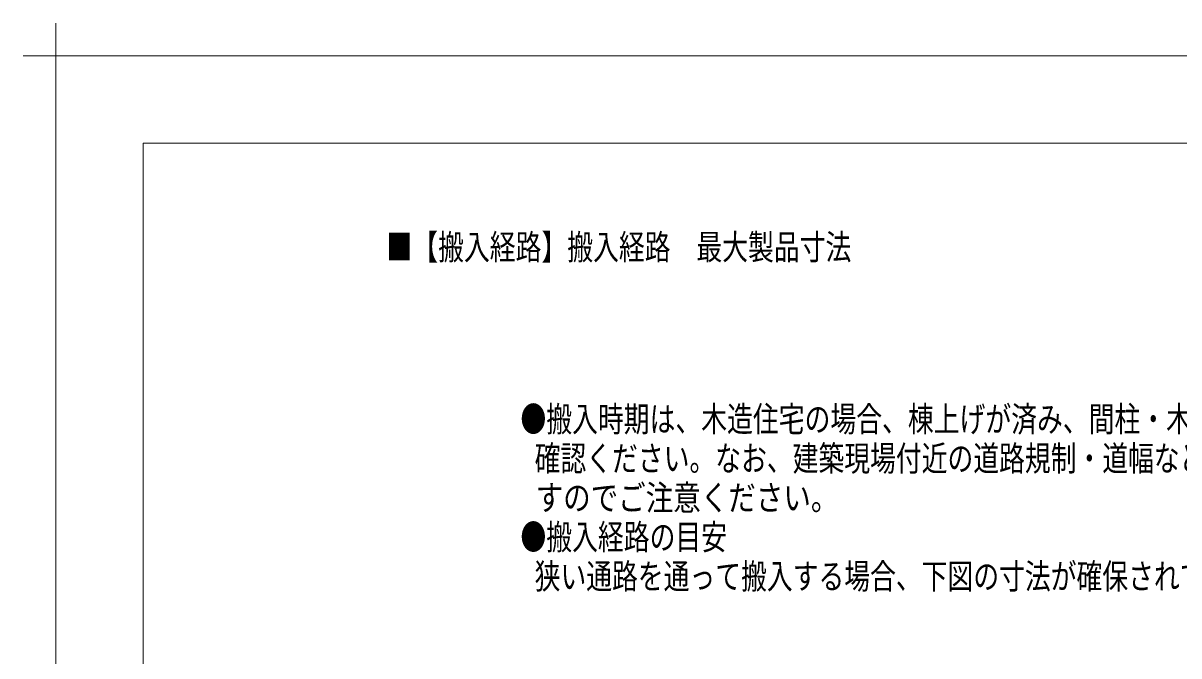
# Model space of a CAD drawing. Units: millimetres on the paper. Extents: x -305 to 305, y -152 to 152.
# Drawn here: x -304.8 to -172.5, y 79.8 to 152.3 of the extents above; entities that cross this region are included whole.
import ezdxf
from ezdxf.enums import TextEntityAlignment as Align

# ---------------------------------------------------------------- set-up
doc = ezdxf.new("R2010")
doc.units = ezdxf.units.MM
for name, color, linetype, lineweight in [('0-0_PV', 7, 'Continuous', 9), ('0-2_1図面枠', 7, 'Continuous', 9), ('0-3_図面枠', 3, 'Continuous', 9), ('0-4_DEFPOINTS', 7, 'Continuous', 9)]:
    doc.layers.add(name, color=color, linetype=linetype, lineweight=lineweight)
doc.styles.add('ＭＳ ゴシック', font='')
doc.styles.get('ＭＳ ゴシック').set_extended_font_data('MS Gothic')

# ---------------------------------------------------------------- blocks, each defined once
blk = doc.blocks.new('グループ-6')
at = {"layer": '0-2_1図面枠'}
for p, q in [((-4200, 2895), (-4200, 3045)), ((-4275, 2970), (-4125, 2970))]:
    blk.add_line(p, q, dxfattribs=at)

msp = doc.modelspace()

# ---------------------------------------------------------------- linework, layer by layer
at = {"layer": '0-3_図面枠'}
msp.add_lwpolyline([(-291.017, -138.498), (108.983, -138.498), (108.983, 138.502), (-291.017, 138.502)], close=True, dxfattribs=at)
at = {"layer": '0-4_DEFPOINTS'}
for p in [(118.983, 148.502), (-301.017, -148.498)]:
    msp.add_line(p, (-301.017, 148.502), dxfattribs=at)

# ---------------------------------------------------------------- block references
at = {"layer": '0-2_1図面枠', "xscale": 0.05, "yscale": 0.05}
msp.add_blockref('グループ-6', (-91.017, 0.002), dxfattribs=at)

# ---------------------------------------------------------------- texts
at = {"layer": '0-0_PV', "style": 'ＭＳ ゴシック'}
for s, height, width, p in [('■【搬入経路】搬入経路\u3000最大製品寸法', 2.889, 0.75, (-263.191, 124.298)), ('●搬入時期は、木造住宅の場合、棟上げが済み、間柱・木ズリができあがる前が最適です。搬入経路や搬入開口部について十分ご', 2.889, 0.75, (-247.86, 104.601)), (' 確認ください。なお、建築現場付近の道路規制・道幅などによって搬入の日時・トラックの大きさ等が規制される場合がありま', 2.886, 0.75, (-247.706, 100.101)), (' すのでご注意ください。', 2.886, 0.8, (-247.691, 95.603)), ('●搬入経路の目安', 2.889, 0.75, (-247.86, 91.099)), (' 狭い通路を通って搬入する場合、下図の寸法が確保されているか、ご確認願います。', 2.886, 0.75, (-247.704, 86.599))]:
    msp.add_text(s, height=height, dxfattribs=dict(at, width=width)).set_placement(p, align=Align.BOTTOM_LEFT)

doc.saveas('drawing.dxf')
